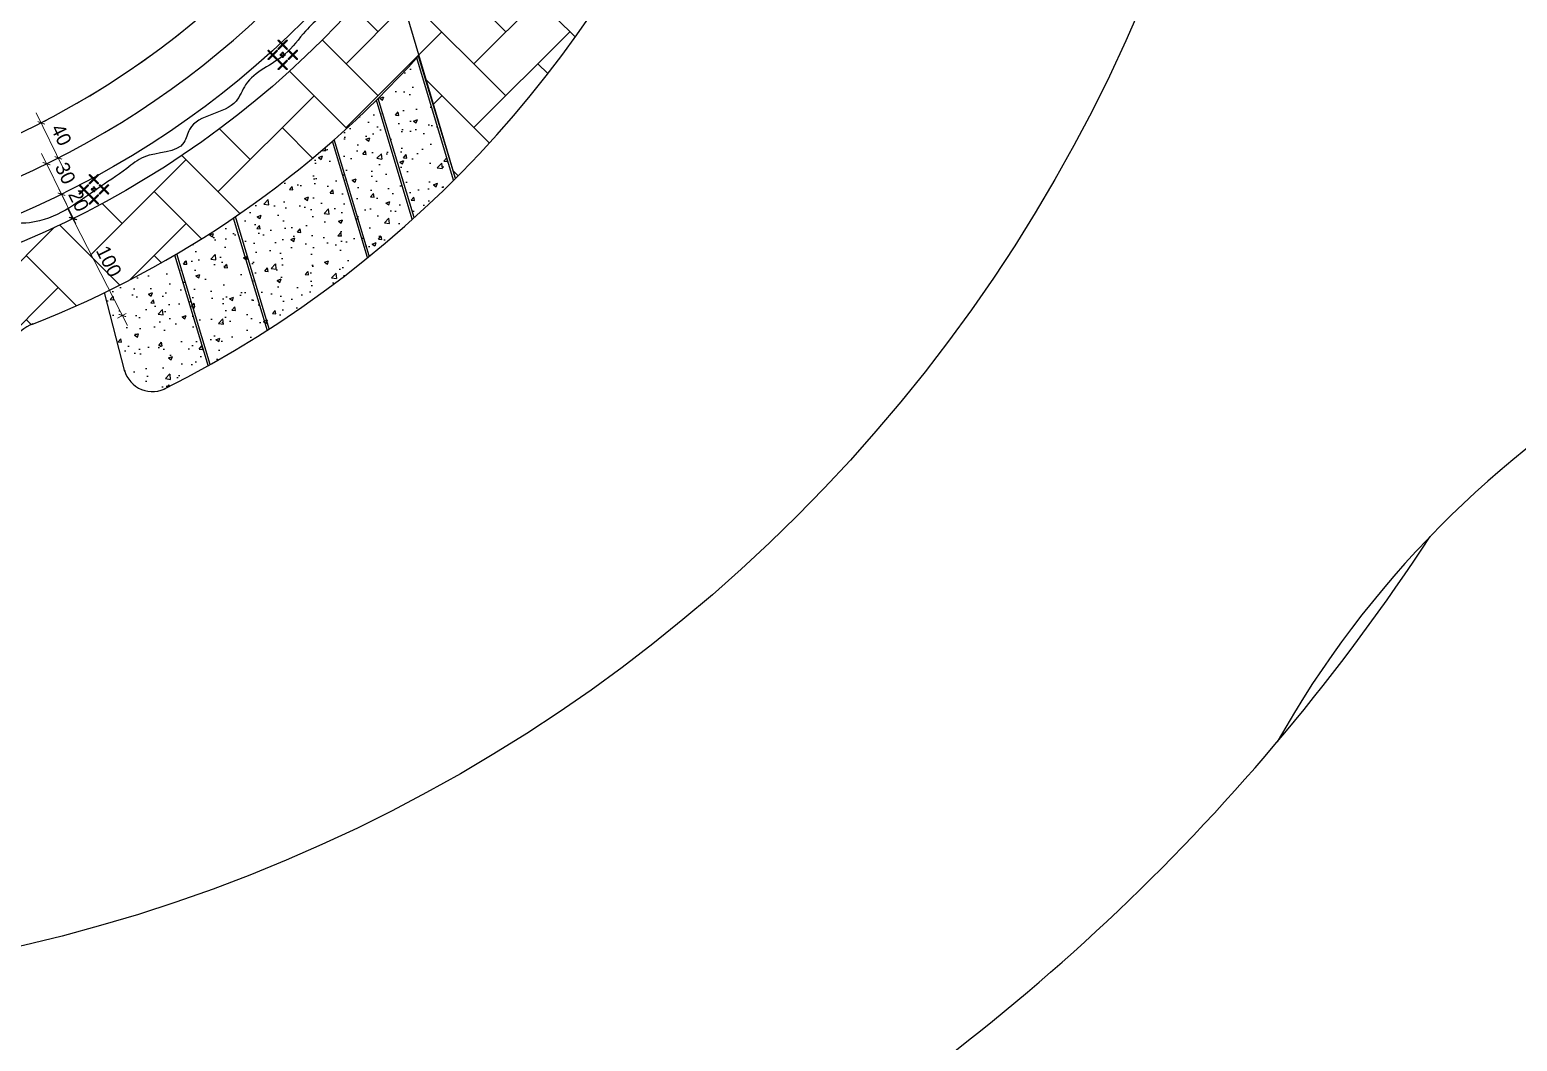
# Model space of a CAD drawing. Header units: inches. Extents: x -291016 to -124071, y 25078 to 137196.
# Drawn here: x -198048 to -196733, y 41795 to 42690 of the extents above; entities that cross this region are included whole.
import ezdxf

# ---------------------------------------------------------------- set-up
doc = ezdxf.new("R2010")
doc.units = ezdxf.units.IN
doc.header["$MEASUREMENT"] = 0
doc.linetypes.add('DASHED2', pattern=[9.525, 6.35, -3.175])
doc.layers.add('DOOR', color=112, linetype='Continuous', lineweight=20)
doc.layers.add('E-LIGHT', color=6, linetype='Continuous')
doc.dimstyles.new('50PEA1', dxfattribs={"dimscale": 0, "dimtxt": 12.5, "dimasz": 5, "dimexe": 5, "dimexo": 10, "dimgap": 5, "dimtad": 1, "dimdec": 0, "dimdsep": 46, "dimtxsty": 'Standard', "dimblk1": 'ARCHTICK', "dimblk2": 'ARCHTICK', "dimsah": 1, "dimcen": 2.5, "dimdle": 10, "dimclrd": 8, "dimclre": 8, "dimclrt": 7, "dimadec": 0, "dimazin": 0, "dimtfac": 1, "dimtdec": 0, "dimtix": 1, "dimtmove": 2, "dimatfit": 3, "dimldrblk": 'ARCHTICK', "dimfxl": 1, "dimtolj": 1, "dimtzin": 0, "dimlwd": 13, "dimlwe": 13, "dimarcsym": 0})
pattern_1 = [(45, (-230578, 3231.808), (4e-15, 56.568542), [120, -40]), (135, (-230549.716, 3260.092), (4e-15, 56.568542), [120, -40])]

# ---------------------------------------------------------------- blocks, each defined once
blk = doc.blocks.new('_ArchTick')
at = {"color": 0, "const_width": 0.15}
blk.add_lwpolyline([(-0.5, -0.5), (0.5, 0.5)], dxfattribs=at)
blk = doc.blocks.new('*D358')
at = {"layer": 'Defpoints', "color": 0, "linetype": 'Continuous', "ltscale": 0.2, "transparency": 16777216}
for p in [(-197997.6, 42529.3), (-198009.9, 42523), (-197953.7, 42443.7)]:
    blk.add_point(p, dxfattribs=at)
at = {"layer": 'DOOR', "color": 8, "lineweight": 13, "ltscale": 0.2, "transparency": 16777216}
blk.add_line((-197961.4, 42428.5), (-198014.4, 42531.9), dxfattribs=at)
at = {"layer": 'DOOR', "color": 8, "linetype": 'Continuous', "lineweight": 13, "ltscale": 0.2, "transparency": 16777216}
for p, q in [((-198006.5, 42524.8), (-198014.3, 42520.8)), ((-197962.6, 42439.1), (-197970.4, 42435.1))]:
    blk.add_line(p, q, dxfattribs=at)
at = {"layer": 'DOOR', "color": 8, "linetype": 'Continuous', "lineweight": 13, "ltscale": 0.2, "transparency": 16777216, "xscale": 5, "yscale": 5, "zscale": 5}
for p, rotation in [((-198009.9, 42523), 117.1178596443567), ((-197966, 42437.4), 297.1178596443567)]:
    blk.add_blockref('_ArchTick', p, dxfattribs=dict(at, rotation=rotation))
at = {"layer": 'DOOR', "color": 7, "linetype": 'Continuous', "ltscale": 0.2, "transparency": 16777216, "insert": (-197977.9, 42485.3), "char_height": 12.5, "attachment_point": 5, "rotation": 297.1179}
blk.add_mtext('\\A1;100', dxfattribs=at)
blk = doc.blocks.new('*D359')
at = {"layer": 'Defpoints', "color": 0, "linetype": 'Continuous', "ltscale": 0.2, "transparency": 16777216}
for p in [(-198020.1, 42544.7), (-198019.9, 42544.7), (-198009.6, 42523.3)]:
    blk.add_point(p, dxfattribs=at)
at = {"layer": 'DOOR', "color": 8, "lineweight": 13, "ltscale": 0.2, "transparency": 16777216}
for p, q in [((-198019.9, 42544.7), (-198022.1, 42549.2)), ((-198009.4, 42523.4), (-198019.9, 42544.7)), ((-198009.4, 42523.4), (-198007.2, 42518.9))]:
    blk.add_line(p, q, dxfattribs=at)
at = {"layer": 'DOOR', "color": 8, "linetype": 'Continuous', "lineweight": 13, "ltscale": 0.2, "transparency": 16777216}
for p, q in [((-198011.1, 42549.1), (-198015.4, 42546.9)), ((-198000.6, 42527.7), (-198004.9, 42525.6))]:
    blk.add_line(p, q, dxfattribs=at)
at = {"layer": 'DOOR', "color": 8, "linetype": 'Continuous', "lineweight": 13, "ltscale": 0.2, "transparency": 16777216, "xscale": 5, "yscale": 5, "zscale": 5}
for p, rotation in [((-198019.9, 42544.7), 296.125201251978), ((-198009.4, 42523.4), 116.125201251978)]:
    blk.add_blockref('_ArchTick', p, dxfattribs=dict(at, rotation=rotation))
at = {"layer": 'DOOR', "color": 7, "linetype": 'Continuous', "ltscale": 0.2, "transparency": 16777216, "insert": (-198004.6, 42539), "char_height": 12.5, "attachment_point": 5, "rotation": 296.1252}
blk.add_mtext('\\A1;20', dxfattribs=at)
blk = doc.blocks.new('*D360')
at = {"layer": 'Defpoints', "color": 0, "linetype": 'Continuous', "ltscale": 0.2, "transparency": 16777216}
for p in [(-198033.1, 42571.7), (-198033.1, 42571.7), (-198020.1, 42544.7)]:
    blk.add_point(p, dxfattribs=at)
at = {"layer": 'DOOR', "color": 8, "lineweight": 13, "ltscale": 0.2, "transparency": 16777216}
blk.add_line((-198015.5, 42535.8), (-198037.5, 42580.6), dxfattribs=at)
at = {"layer": 'DOOR', "color": 8, "linetype": 'Continuous', "lineweight": 13, "ltscale": 0.2, "transparency": 16777216}
for p, q in [((-198024.1, 42576.1), (-198028.6, 42573.9)), ((-198011.1, 42549.1), (-198015.4, 42546.9))]:
    blk.add_line(p, q, dxfattribs=at)
at = {"layer": 'DOOR', "color": 8, "linetype": 'Continuous', "lineweight": 13, "ltscale": 0.2, "transparency": 16777216, "xscale": 5, "yscale": 5, "zscale": 5}
for p, rotation in [((-198033.1, 42571.7), 116.1252012519577), ((-198019.9, 42544.7), 296.1252012519577)]:
    blk.add_blockref('_ArchTick', p, dxfattribs=dict(at, rotation=rotation))
at = {"layer": 'DOOR', "color": 7, "linetype": 'Continuous', "ltscale": 0.2, "transparency": 16777216, "insert": (-198016.4, 42563.2), "char_height": 12.5, "attachment_point": 5, "rotation": 296.1252}
blk.add_mtext('\\A1;30', dxfattribs=at)
blk = doc.blocks.new('1-A')
for points, const_width in [([(-0.129, 0.131), (0.111, 0.371, -1), (0.133, 0.35), (-0.107, 0.11, -1)], 0.03), ([(-0.129, 0.35), (0.111, 0.11, 1), (0.133, 0.131), (-0.107, 0.371, 1)], 0.03), ([(-0.022, 0, 1), (0.022, 0, 1)], 0.036)]:
    blk.add_lwpolyline(points, format="xyb", close=True, dxfattribs=dict(const_width=const_width))
blk = doc.blocks.new('dl')
at = {"layer": 'E-LIGHT', "linetype": 'DASHED2'}
blk.add_blockref('1-A', (0, 0.078), dxfattribs=at)
at = {"layer": 'E-LIGHT', "linetype": 'DASHED2', "xscale": -1}
for p, rotation in [((-0.05, 0.028), 90), ((0, -0.022), 180)]:
    blk.add_blockref('1-A', p, dxfattribs=dict(at, rotation=rotation))
at = {"layer": 'E-LIGHT', "linetype": 'DASHED2', "rotation": 270}
blk.add_blockref('1-A', (0.05, 0.028), dxfattribs=at)
blk = doc.blocks.new('*D591')
at = {"color": 8, "lineweight": 13, "transparency": 16777216}
for p, q in [((-198042.1, 42616.8), (-198018.2, 42567.8)), ((-198041.9, 42605.7), (-198033.2, 42610)), ((-198026.9, 42574.7), (-198018.1, 42578.9))]:
    blk.add_line(p, q, dxfattribs=at)
at = {"layer": 'Defpoints', "color": 0, "transparency": 16777216}
for p in [(-198050.9, 42601.4), (-198035.9, 42570.3), (-198022.6, 42576.8)]:
    blk.add_point(p, dxfattribs=at)
at = {"color": 8, "lineweight": 13, "transparency": 16777216, "xscale": 5, "yscale": 5, "zscale": 5}
for p, rotation in [((-198037.7, 42607.8), 115.9118678615254), ((-198022.6, 42576.8), 295.9118678615254)]:
    blk.add_blockref('_ArchTick', p, dxfattribs=dict(at, rotation=rotation))
at = {"color": 7, "transparency": 16777216, "insert": (-198020, 42597.2), "char_height": 12.5, "attachment_point": 5, "rotation": 295.9119}
blk.add_mtext('\\A1;40', dxfattribs=at)

msp = doc.modelspace()

# ---------------------------------------------------------------- hatches: boundary and pattern name
h = msp.add_hatch()
h.set_pattern_fill('AR-HBONE', color=3, scale=10, style=0)
h.set_pattern_definition(pattern_1)
h.paths.add_polyline_path([(-197400.0608, 43061.7077), (-197565.0302, 43096.1954, -0.117295129), (-197727.9202, 42749.8454), (-197671.4996, 42558.7127, 0.145911791)])
h.paths.add_polyline_path([(-197510.3067, 43031.7748), (-197478.1956, 43022.8311), (-197483.2264, 43004.7686), (-197515.3375, 43013.7123)], flags=24)
h = msp.add_hatch()
h.set_pattern_fill('AR-HBONE', color=3, scale=10, style=0)
h.set_pattern_definition(pattern_1)
h.paths.add_polyline_path([(-197704.1208, 42666.9446), (-197671.4996, 42558.7127), (-197727.9202, 42749.8454, -0.205755641), (-198303.5137, 42441.4873), (-198297.4058, 42370.6148, 0.013998151), (-198247.2091, 42376.3081, -0.31420469), (-198213.2924, 42354.3613), (-198210.5886, 42343.8501, 0.038798268), (-198065.4604, 42381.7728), (-198068.201, 42392.4273, -0.340783445), (-198045.0344, 42429.8949, 0.116917925)])
h = msp.add_hatch()
h.set_pattern_fill('AR-CONC', color=3, scale=5, style=0)
h.set_pattern_definition([(50, (-230578, 3231.808), (35.863009, -3.137607), [3.75, -41.25]), (355, (-230578, 3231.808), (-6.937567, 37.609607), [3, -33]), (100.4514, (-230575.01, 3231.546), (28.92547, 34.471977), [3.18701, -35.057106]), (46.1842, (-230578, 3241.81), (53.362052, -8.27595), [5.625, -61.875]), (96.6356, (-230573.553, 3241.12), (46.733135, 48.705894), [4.780514, -52.58565]), (351.1842, (-230578, 3241.81), (46.7331, 48.70593), [4.5, -49.5]), (21, (-230573, 3239.308), (29.845353, -20.130945), [3.75, -41.25]), (326, (-230573, 3239.308), (12.165767, 36.257502), [3, -33]), (71.4514, (-230570.513, 3237.63), (42.011131, 16.126525), [3.18701, -35.057106]), (37.5, (-230578, 3231.808), (0.6079928, 16.6446927), [0, -32.6, 0, -33.5, 0, -33.125]), (7.5, (-230578, 3231.808), (13.153477, 19.7205856), [0, -19.1, 0, -31.85, 0, -12.625]), (327.5, (-230589.15, 3231.808), (26.6911218, -1.1277436), [0, -12.5, 0, -39, 0, -51.75]), (317.5, (-230594.15, 3231.808), (29.159308, 5.005249), [0, -16.25, 0, -25.9, 0, -36.75])])
h.paths.add_polyline_path([(-197673.1218, 42557.0917), (-197705.6991, 42665.1872, -0.096827062), (-197981.724, 42457.6547), (-197963.7579, 42387.8096, 0.440796431), (-197929.4564, 42372.0873, 0.079519244)])
h.paths.add_polyline_path([(-197842.5907, 42530.6955), (-197812.6468, 42553.2702), (-197801.3595, 42538.2982), (-197831.3033, 42515.7236)], flags=24)

# ---------------------------------------------------------------- linework, layer by layer
at = {"color": 3}
for p, q in [((-197671.4996, 42558.7127), (-197727.9202, 42749.8454)), ((-197673.1218, 42557.0917), (-197705.6991, 42665.1872)), ((-197673.105, 42557.1085), (-197705.6848, 42665.2032)), ((-197671.5164, 42558.6959), (-197704.1351, 42666.9287)), ((-197671.4996, 42558.7127), (-197704.1209, 42666.9447)), ((-197709.6544, 42522.4597), (-197741.3938, 42627.766)), ((-197708.049, 42524.0639), (-197739.7859, 42629.3615)), ((-197747.6751, 42490.1788), (-197778.6441, 42592.9288)), ((-197749.2804, 42488.5746), (-197780.2945, 42591.4743)), ((-197837.7361, 42423.9493), (-197867.7802, 42523.6308)), ((-197836.1307, 42425.5534), (-197866.0479, 42524.8139)), ((-197889.9649, 42392.39), (-197919.6356, 42490.8324)), ((-197888.3595, 42393.9942), (-197917.8608, 42491.8747)), ((-197963.7579, 42387.8096), (-197981.724, 42457.6547))]:
    msp.add_line(p, q, dxfattribs=at)
msp.add_circle((-198374.5127, 43265.3292), 1421.582, dxfattribs=at)
for centre, radius in [((-198374.5209, 43265.4237), 826.9905), ((-198374.5209, 43267.4143), 805)]:
    msp.add_circle(centre, radius)
for centre, radius, start, end in [((-198379.2454, 43265.3821), 1000.1429, 296.7260256, 273.1627388), ((-198374.5209, 43267.4143), 775, 190.5824549, 168.4890146), ((-198374.5209, 43267.4143), 900, 291.4102827, 318.1495594), ((-198374.5209, 43265.4237), 1869.9568, 300.3494539, 326.8141494)]:
    msp.add_arc(centre, radius, start, end)
at = {"color": 1}
msp.add_arc((-198374.5209, 43265.4237), 738.7034, 259.4491904, 351.0820205, dxfattribs=at)
at = {"color": 3}
for centre, radius, start, end in [((-196166.0942, 41621.8217), 893.6034, 89.8977982, 150.6231174), ((-198032.3234, 42396.1397), 36.0691, 110.6346005, 186.4907399), ((-197939.4227, 42395.6227), 25.5587, 194.98944, 300.6991576)]:
    msp.add_arc(centre, radius, start, end, dxfattribs=at)
msp.add_spline([(-199159.6189, 43482.9991), (-199150, 43523), (-199142.5, 43541), (-199143, 43549), (-199129, 43585), (-199118.5, 43595), (-199119.6499, 43616.9828), (-199088, 43657.5), (-199068.996, 43692.8328), (-199047, 43725), (-199031, 43750.5), (-199001.8035, 43789.0025), (-198974, 43818), (-198965, 43828), (-198951.5, 43843.5), (-198931.6398, 43864.1398), (-198886.5, 43896.5), (-198860.5, 43923.5), (-198844.5, 43928), (-198813.2312, 43954.0316), (-198759.5, 43980), (-198730.5, 44001.5), (-198705.5, 44006.5), (-198676.1523, 44025.0457), (-198632, 44039), (-198606, 44050), (-198572, 44054), (-198549.5, 44065), (-198522.7013, 44066.7319), (-198471.5, 44072), (-198451, 44081.5), (-198410.5, 44077.5), (-198385.5, 44083.5), (-198351.0397, 44079.8937), (-198283, 44079), (-198272, 44074.5), (-198229.5, 44068), (-198216, 44071), (-198195.8412, 44061.0703), (-198158, 44048.5), (-198113, 44041), (-198068.5, 44019.5), (-198049, 44015), (-198026.7118, 44003.1398), (-197972, 43974.5), (-197936.5, 43958.5), (-197931.5, 43953), (-197895.036, 43923.964), (-197820.5, 43864), (-197805.5, 43852), (-197785, 43827.5), (-197774.5, 43822.5), (-197746, 43782.5), (-197690, 43709), (-197688.5, 43698), (-197648, 43641.5), (-197647.5, 43631.5), (-197632.464, 43607.464), (-197615, 43551), (-197599, 43529.5), (-197586, 43465), (-197578, 43445.5), (-197576, 43425), (-197573.1758, 43403.1038), (-197559.5, 43338.5), (-197560, 43313.5), (-197556, 43259), (-197566.0484, 43206.6637), (-197566.5, 43158), (-197573.5, 43114.5), (-197575.5, 43088), (-197587, 43067.5), (-197588, 43043), (-197596.5, 43017.5), (-197598, 43004.5), (-197611.7118, 42983.964), (-197627.5, 42948), (-197629.5, 42935), (-197643.5, 42897.5), (-197658, 42882), (-197665.5, 42863.5), (-197670.5, 42851.5), (-197684, 42839.5), (-197694.1758, 42822.2522), (-197721, 42783), (-197722, 42770.5), (-197763.5, 42731.5), (-197772, 42717), (-197790, 42702), (-197804, 42689), (-197822.1916, 42668.4698), (-197857, 42641.5), (-197865.5, 42627), (-197906.5, 42602), (-197911.5, 42590.5), (-197947, 42577.5), (-197962, 42567.5), (-197988.964, 42548.964), (-198048, 42519.5), (-198097, 42507.5), (-198102.0556, 42496.8349), (-198139.5, 42489.5), (-198165.8157, 42480.964), (-198224, 42468.5), (-198232.5, 42462.5), (-198317.5, 42458.5), (-198345.5, 42450), (-198392.3867, 42452.5), (-198465, 42461), (-198485, 42459), (-198569.3157, 42474.464), (-198638, 42497.5), (-198651, 42499), (-198702, 42515.5), (-198727.8157, 42528.964), (-198790.5, 42566.5), (-198813, 42578), (-198848.5, 42597), (-198857.5, 42609.5), (-198875.5234, 42618.8643), (-198906.5, 42648.5), (-198927.5, 42660), (-198957, 42687.5), (-198957.5, 42706), (-198985, 42725.5), (-198990.5, 42744), (-199011.0399, 42754.6528), (-199036, 42791), (-199051, 42810), (-199066.5, 42829), (-199069, 42851), (-199090, 42869.428), (-199114.5, 42914.5), (-199121, 42937), (-199134.5, 42968.5), (-199140.5, 42980.5), (-199141, 42998), (-199163, 43026.5), (-199163.8157, 43052.464), (-199172.5, 43102), (-199154, 43131.5), (-199054, 43193.5), (-199031.758, 43247.5235)], degree=3, dxfattribs=at)
at = {"layer": 'DOOR', "color": 2, "linetype": 'Continuous', "ltscale": 0.2}
msp.add_arc((-198374.5209, 43265.4237), 738.7034, 274.7245363, 311.3766105, dxfattribs=at)

# ---------------------------------------------------------------- block references
at = {"layer": 'E-LIGHT', "xscale": 30.71999999999935, "yscale": 30.71999999999935, "zscale": 30.71999999999935, "rotation": 270}
for p in [(-197825.036, 42667.964), (-197992.036, 42548.964)]:
    msp.add_blockref('dl', p, dxfattribs=at)

# ---------------------------------------------------------------- dimensions: what is measured, and where the dimension line sits
at = {"color": 3}
dim = msp.add_aligned_dim(p1=(-198050.9341, 42601.3648), p2=(-198035.8551, 42570.3271), distance=14.7279, text='40', dimstyle='50PEA1', override={"dimscale": 1}, dxfattribs=at)
dim.commit()
dim.dimension.update_dxf_attribs({"geometry": '*D591', "text_midpoint": (-198020.0283, 42597.198)})
at = {"layer": 'DOOR', "color": 2, "linetype": 'Continuous', "ltscale": 0.2}
dim = msp.add_linear_dim(base=(-198033.1146, 42571.6652), p1=(-198020.0519, 42544.6579), p2=(-198033.1212, 42571.662), angle=296.1252013, dimstyle='50PEA1', override={"dimscale": 1}, dxfattribs=at)
dim.commit()
dim.dimension.update_dxf_attribs({"geometry": '*D360', "text_midpoint": (-198016.4089, 42563.1515)})
for p1, p2, distance, text, picture, middle in [((-198009.582, 42523.3099), (-198020.0519, 42544.6579), -0.1641, '20', '*D359', (-198004.5689, 42539.0099)), ((-197953.693, 42443.6856), (-197997.5601, 42529.3436), 13.8222, '100', '*D358', (-197977.916, 42485.3421))]:
    dim = msp.add_aligned_dim(p1=p1, p2=p2, distance=distance, text=text, dimstyle='50PEA1', override={"dimscale": 1}, dxfattribs=at)
    dim.commit()
    dim.dimension.update_dxf_attribs({"geometry": picture, "text_midpoint": middle})

doc.saveas('drawing.dxf')
